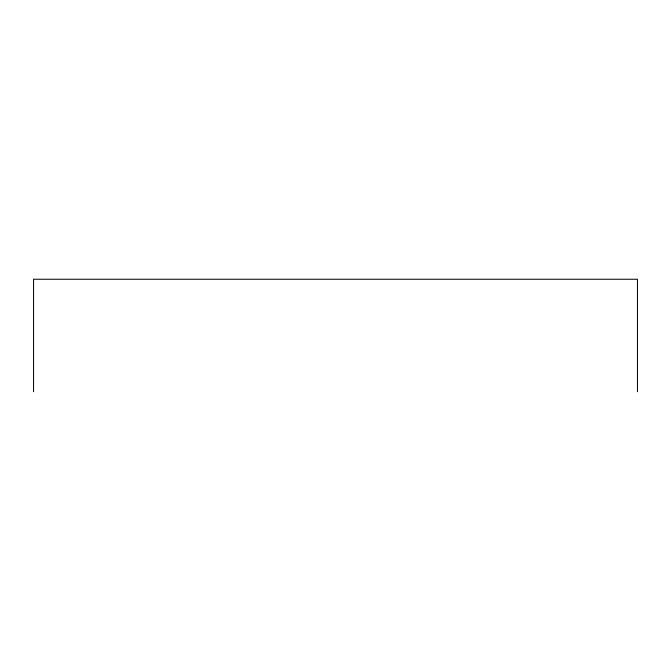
<?xml version="1.0" encoding="UTF-8"?>
<svg xmlns="http://www.w3.org/2000/svg" width="671" height="671" viewBox="0 0 671 671"><rect width="100%" height="100%" fill="white"/><g stroke="black" fill="none" stroke-linecap="round" stroke-linejoin="round"><path stroke-width="1.01" d="M637.45 391.747L637.45 279.253L33.55 279.253L33.55 391.747"/></g></svg>
